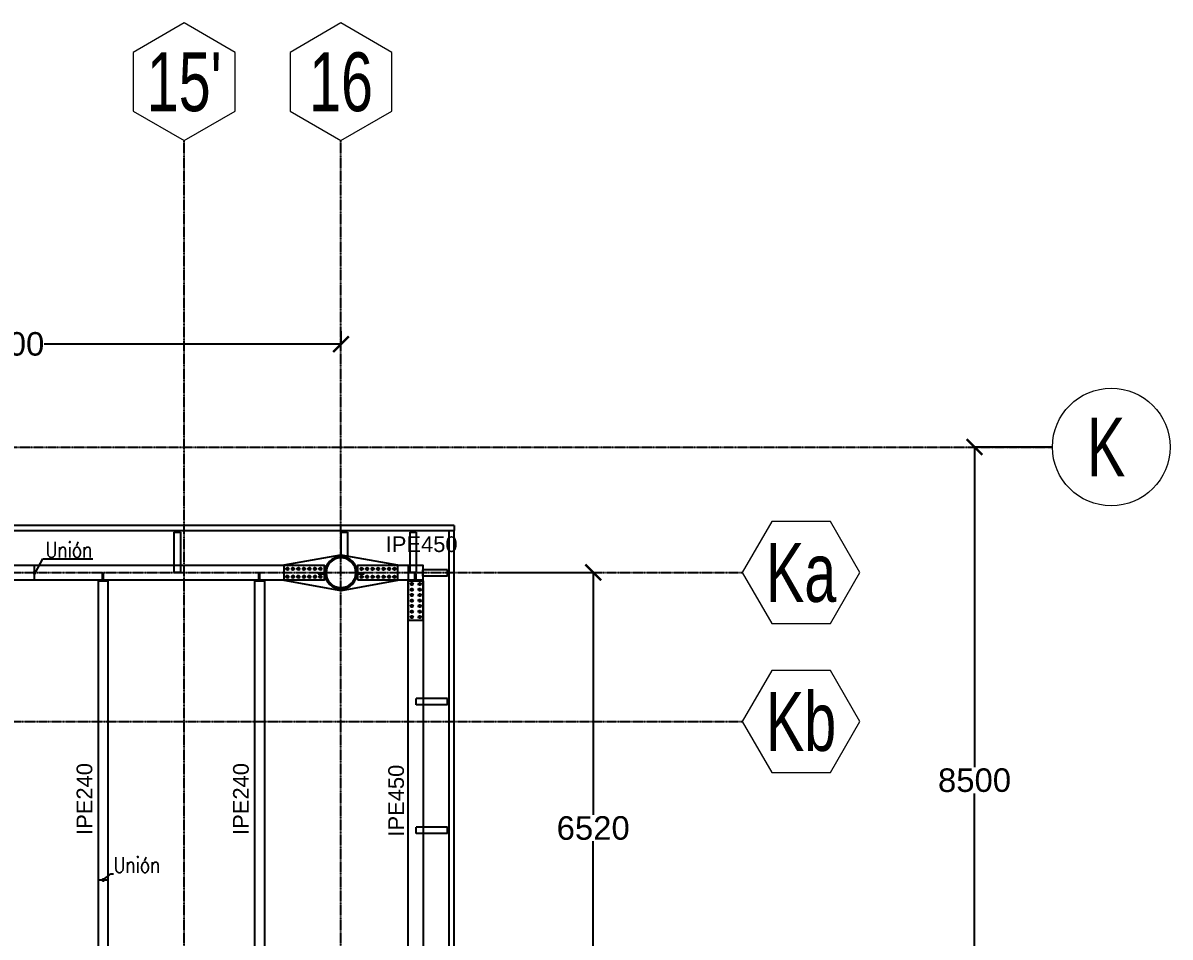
# Model space of a CAD drawing. Header units: millimetres. Extents: x -12345 to 95575, y -14368 to 31862.
# Drawn here: x 80943 to 95575, y 19251 to 30907 of the extents above; entities that cross this region are included whole.
import ezdxf
from ezdxf.enums import TextEntityAlignment as Align

# ---------------------------------------------------------------- set-up
doc = ezdxf.new("R2010")
doc.units = ezdxf.units.MM
doc.header["$LTSCALE"] = 0.95
doc.linetypes.add('DXK_LINE_DOT3', pattern=[5.9187, 2.979, -0.9799, 0.9799, -0.9799])
doc.layers.get('0').update_dxf_attribs({"color": 255})
for name, color, linetype, lineweight in [('0-3', 250, 'Continuous', 5), ('E_COLUMNAS-1', 1, 'Continuous', 25), ('E_COLUMNAS-3', 1, 'Continuous', 35), ('E_TEXTO', 3, 'Continuous', 9), ('E_VIGAS-1', 254, 'Continuous', 25), ('HCB_EJES', 1, 'DXK_LINE_DOT3', 9), ('S-COLS-HDLN-1', 52, 'Continuous', 9)]:
    doc.layers.add(name, color=color, linetype=linetype, lineweight=lineweight)
for name, color, linetype in [('COTAS', 8, 'Continuous'), ('HCB-EJES', 1, 'Continuous'), ('HCB-ROTULOS', 2, 'Continuous'), ('HCB_VIGAS', 4, 'Continuous'), ('UNIÒN', 6, 'Continuous')]:
    doc.layers.add(name, color=color, linetype=linetype)
doc.styles.add('CNI_COTAS', font='romans.shx', dxfattribs={"width": 0.8})
doc.styles.add('VERDANA', font='arial.ttf')
doc.dimstyles.new('1.125', dxfattribs={"dimscale": 0, "dimtxt": 300, "dimasz": 200, "dimexe": 4, "dimexo": 4, "dimgap": 15, "dimtad": 0, "dimdec": 0, "dimzin": 4, "dimdsep": 46, "dimtxsty": 'VERDANA', "dimblk": 'ARCHTICK', "dimcen": -10, "dimclrd": 256, "dimclrt": 3, "dimadec": 0, "dimazin": 0, "dimtfac": 1, "dimtdec": 0, "dimtmove": 2, "dimatfit": 0, "dimldrblk": 'OBLIQUE', "dimfxl": 0.05, "dimtolj": 1, "dimtzin": 0, "dimarcsym": 0})
doc.dimstyles.new('UNIÒN', dxfattribs={"dimscale": 0, "dimtxt": 200, "dimasz": 60, "dimexe": 4, "dimexo": 4, "dimgap": 15, "dimtad": 1, "dimdec": 0, "dimzin": 4, "dimdsep": 46, "dimtxsty": 'CNI_COTAS', "dimcen": -0.09, "dimclrd": 6, "dimclrt": 3, "dimadec": 0, "dimazin": 0, "dimtfac": 1, "dimtdec": 0, "dimtmove": 2, "dimatfit": 0, "dimfxl": 0.05, "dimtolj": 1, "dimtzin": 0, "dimarcsym": 0})

# ---------------------------------------------------------------- blocks, each defined once
blk = doc.blocks.new('EST_SFM_VIGA-METALICA-SECCION-C - EST_SFM_VIGA-METALICA-UPN160-1505289-_10_00m_N_E_-NIVEL-3 DOC')
at = {"layer": 'E_VIGAS-1'}
for p, q in [((44.822, 0.018), (-44.831, 0.018)), ((44.822, 0.018), (44.822, -0.047)), ((-44.831, -0.047), (44.822, -0.047))]:
    blk.add_line(p, q, dxfattribs=at)
blk = doc.blocks.new('EST_SFM_VIGA-METALICA-SECCION-C - EST_SFM_VIGA-METALICA-UPN160-1510871-_10_00m_N_E_-NIVEL-3 DOC')
at = {"layer": 'E_VIGAS-1'}
for p, q in [((-11.69, -0.047), (-11.69, 0.018)), ((11.677, 0.018), (-11.69, 0.018)), ((11.677, 0.018), (11.677, -0.047)), ((-11.69, -0.047), (11.677, -0.047))]:
    blk.add_line(p, q, dxfattribs=at)
blk = doc.blocks.new('DCTIB_CNI_EST_MOD-1A-FAC_0001_rvt-2-_10_00m_N_E_-NIVEL-3 DOC')
at = {"layer": 'E_VIGAS-1'}
for p, q in [((0.207, 165.076), (0.207, 165.077)), ((0.207, 165.077), (0.235, 165.077)), ((0.207, 165.076), (0.289, 165.076)), ((0.289, 165.076), (0.207, 165.076)), ((0.207, 165.076), (0.207, 164.564)), ((0.245, 165.082), (0.245, 165.096)), ((0.245, 165.077), (0.245, 165.082)), ((0.25, 165.096), (0.25, 165.082)), ((0.25, 165.082), (0.25, 165.077)), ((0.261, 165.077), (0.289, 165.077)), ((0.289, 165.077), (0.289, 165.076)), ((0.289, 165.076), (0.289, 164.564)), ((2.337, 165.076), (2.337, 165.077)), ((2.337, 165.077), (2.365, 165.077)), ((2.337, 165.076), (2.419, 165.076)), ((2.419, 165.076), (2.337, 165.076)), ((2.337, 165.076), (2.337, 164.749)), ((2.375, 165.082), (2.375, 165.096)), ((2.375, 165.077), (2.375, 165.082)), ((2.38, 165.096), (2.38, 165.082)), ((2.38, 165.082), (2.38, 165.077)), ((2.391, 165.077), (2.419, 165.077)), ((2.419, 165.077), (2.419, 165.076)), ((2.419, 165.076), (2.419, 164.749)), ((3.217, 165.076), (3.217, 165.077)), ((3.217, 165.077), (3.245, 165.077)), ((3.217, 165.076), (3.299, 165.076)), ((3.299, 165.076), (3.217, 165.076)), ((3.217, 165.076), (3.217, 164.564)), ((3.255, 165.082), (3.255, 165.096)), ((3.255, 165.077), (3.255, 165.082)), ((3.26, 165.096), (3.26, 165.082)), ((3.26, 165.082), (3.26, 165.077)), ((3.271, 165.077), (3.299, 165.077)), ((3.299, 165.077), (3.299, 165.076)), ((3.299, 165.076), (3.299, 164.564)), ((2.419, 164.749), (2.337, 164.749)), ((0.289, 164.564), (0.207, 164.564)), ((3.299, 164.564), (3.217, 164.564)), ((3.384, 164.515), (3.384, 164.597)), ((3.695, 164.597), (3.384, 164.597)), ((3.695, 164.515), (3.384, 164.515)), ((3.695, 164.597), (3.695, 164.515)), ((3.695, 164.515), (3.695, 164.597)), ((3.695, 164.597), (3.695, 164.597)), ((3.695, 164.597), (3.695, 164.569)), ((3.695, 164.559), (3.7, 164.559)), ((3.7, 164.554), (3.695, 164.554)), ((3.695, 164.543), (3.695, 164.515)), ((3.695, 164.515), (3.695, 164.515)), ((3.7, 164.559), (3.714, 164.559)), ((3.714, 164.554), (3.7, 164.554)), ((3.296, 162.875), (3.296, 162.957)), ((3.695, 162.957), (3.296, 162.957)), ((3.695, 162.875), (3.296, 162.875)), ((3.695, 162.957), (3.695, 162.875)), ((3.695, 162.875), (3.695, 162.957)), ((3.695, 162.957), (3.695, 162.957)), ((3.695, 162.957), (3.695, 162.929)), ((3.695, 162.918), (3.7, 162.918)), ((3.7, 162.913), (3.695, 162.913)), ((3.695, 162.903), (3.695, 162.875)), ((3.695, 162.875), (3.695, 162.875)), ((3.7, 162.918), (3.714, 162.918)), ((3.714, 162.913), (3.7, 162.913)), ((3.296, 161.235), (3.296, 161.317)), ((3.695, 161.317), (3.296, 161.317)), ((3.695, 161.317), (3.695, 161.235)), ((3.695, 161.235), (3.695, 161.317)), ((3.695, 161.317), (3.695, 161.317)), ((3.695, 161.317), (3.695, 161.289)), ((3.695, 161.278), (3.7, 161.278)), ((3.7, 161.273), (3.695, 161.273)), ((3.695, 161.262), (3.695, 161.235)), ((3.7, 161.278), (3.714, 161.278)), ((3.714, 161.273), (3.7, 161.273)), ((3.695, 161.235), (3.296, 161.235)), ((3.695, 161.235), (3.695, 161.235))]:
    blk.add_line(p, q, dxfattribs=at)
for points, knots in [([(0.235, 165.077), (0.236, 165.077), (0.237, 165.077), (0.24, 165.077), (0.242, 165.078), (0.244, 165.078), (0.245, 165.08), (0.245, 165.081), (0.245, 165.082)], [0, 0, 0, 0, 0.142857, 0.285714, 0.428571, 0.571429, 0.785714, 1, 1, 1, 1]), ([(0.245, 165.082), (0.245, 165.081), (0.245, 165.08), (0.243, 165.078), (0.242, 165.078), (0.24, 165.077), (0.239, 165.077), (0.238, 165.077), (0.236, 165.077), (0.235, 165.077)], [0, 0, 0, 0, 0.285714, 0.428571, 0.571429, 0.678571, 0.732143, 0.785714, 1, 1, 1, 1]), ([(0.261, 165.077), (0.26, 165.077), (0.259, 165.077), (0.256, 165.077), (0.254, 165.078), (0.252, 165.078), (0.251, 165.08), (0.25, 165.081), (0.25, 165.082)], [0, 0, 0, 0, 0.142857, 0.285714, 0.428571, 0.571429, 0.785714, 1, 1, 1, 1]), ([(0.25, 165.082), (0.25, 165.081), (0.251, 165.08), (0.252, 165.078), (0.254, 165.078), (0.255, 165.077), (0.256, 165.077), (0.258, 165.077), (0.26, 165.077), (0.261, 165.077)], [0, 0, 0, 0, 0.285714, 0.428571, 0.571429, 0.678571, 0.732143, 0.785714, 1, 1, 1, 1]), ([(2.365, 165.077), (2.366, 165.077), (2.367, 165.077), (2.37, 165.077), (2.372, 165.078), (2.374, 165.078), (2.375, 165.08), (2.375, 165.081), (2.375, 165.082)], [0, 0, 0, 0, 0.142857, 0.285714, 0.428571, 0.571429, 0.785714, 1, 1, 1, 1]), ([(2.375, 165.082), (2.375, 165.081), (2.375, 165.08), (2.373, 165.078), (2.372, 165.078), (2.37, 165.077), (2.369, 165.077), (2.368, 165.077), (2.366, 165.077), (2.365, 165.077)], [0, 0, 0, 0, 0.285714, 0.428571, 0.571429, 0.678571, 0.732143, 0.785714, 1, 1, 1, 1]), ([(2.391, 165.077), (2.39, 165.077), (2.389, 165.077), (2.386, 165.077), (2.384, 165.078), (2.382, 165.078), (2.381, 165.08), (2.38, 165.081), (2.38, 165.082)], [0, 0, 0, 0, 0.142857, 0.285714, 0.428571, 0.571429, 0.785714, 1, 1, 1, 1]), ([(2.38, 165.082), (2.38, 165.081), (2.381, 165.08), (2.382, 165.078), (2.384, 165.078), (2.385, 165.077), (2.386, 165.077), (2.388, 165.077), (2.39, 165.077), (2.391, 165.077)], [0, 0, 0, 0, 0.285714, 0.428571, 0.571429, 0.678571, 0.732143, 0.785714, 1, 1, 1, 1]), ([(3.245, 165.077), (3.246, 165.077), (3.247, 165.077), (3.25, 165.077), (3.252, 165.078), (3.254, 165.078), (3.255, 165.08), (3.255, 165.081), (3.255, 165.082)], [0, 0, 0, 0, 0.142857, 0.285714, 0.428571, 0.571429, 0.785714, 1, 1, 1, 1]), ([(3.255, 165.082), (3.255, 165.081), (3.255, 165.08), (3.253, 165.078), (3.252, 165.078), (3.25, 165.077), (3.249, 165.077), (3.248, 165.077), (3.246, 165.077), (3.245, 165.077)], [0, 0, 0, 0, 0.285714, 0.428571, 0.571429, 0.678571, 0.732143, 0.785714, 1, 1, 1, 1]), ([(3.271, 165.077), (3.27, 165.077), (3.269, 165.077), (3.266, 165.077), (3.264, 165.078), (3.262, 165.078), (3.261, 165.08), (3.26, 165.081), (3.26, 165.082)], [0, 0, 0, 0, 0.142857, 0.285714, 0.428571, 0.571429, 0.785714, 1, 1, 1, 1]), ([(3.26, 165.082), (3.26, 165.081), (3.261, 165.08), (3.262, 165.078), (3.264, 165.078), (3.265, 165.077), (3.266, 165.077), (3.268, 165.077), (3.27, 165.077), (3.271, 165.077)], [0, 0, 0, 0, 0.285714, 0.428571, 0.571429, 0.678571, 0.732143, 0.785714, 1, 1, 1, 1]), ([(3.695, 164.569), (3.695, 164.569), (3.695, 164.567), (3.696, 164.564), (3.696, 164.562), (3.697, 164.56), (3.698, 164.559), (3.7, 164.559), (3.7, 164.559)], [0, 0, 0, 0, 0.142857, 0.285714, 0.428571, 0.571429, 0.785714, 1, 1, 1, 1]), ([(3.7, 164.559), (3.699, 164.559), (3.698, 164.559), (3.697, 164.561), (3.696, 164.562), (3.696, 164.564), (3.696, 164.565), (3.695, 164.567), (3.695, 164.568), (3.695, 164.569)], [0, 0, 0, 0, 0.285714, 0.428571, 0.571429, 0.678571, 0.732143, 0.785714, 1, 1, 1, 1]), ([(3.695, 164.543), (3.695, 164.544), (3.695, 164.546), (3.696, 164.548), (3.696, 164.55), (3.697, 164.552), (3.698, 164.553), (3.7, 164.554), (3.7, 164.554)], [0, 0, 0, 0, 0.142857, 0.285714, 0.428571, 0.571429, 0.785714, 1, 1, 1, 1]), ([(3.7, 164.554), (3.699, 164.554), (3.698, 164.553), (3.697, 164.552), (3.696, 164.55), (3.696, 164.549), (3.696, 164.548), (3.695, 164.546), (3.695, 164.544), (3.695, 164.543)], [0, 0, 0, 0, 0.285714, 0.428571, 0.571429, 0.678571, 0.732143, 0.785714, 1, 1, 1, 1]), ([(3.695, 162.929), (3.695, 162.928), (3.695, 162.927), (3.696, 162.924), (3.696, 162.922), (3.697, 162.92), (3.698, 162.919), (3.7, 162.918), (3.7, 162.918)], [0, 0, 0, 0, 0.142857, 0.285714, 0.428571, 0.571429, 0.785714, 1, 1, 1, 1]), ([(3.7, 162.918), (3.699, 162.918), (3.698, 162.919), (3.697, 162.92), (3.696, 162.922), (3.696, 162.923), (3.696, 162.924), (3.695, 162.926), (3.695, 162.928), (3.695, 162.929)], [0, 0, 0, 0, 0.285714, 0.428571, 0.571429, 0.678571, 0.732143, 0.785714, 1, 1, 1, 1]), ([(3.695, 162.903), (3.695, 162.904), (3.695, 162.905), (3.696, 162.908), (3.696, 162.91), (3.697, 162.912), (3.698, 162.913), (3.7, 162.913), (3.7, 162.913)], [0, 0, 0, 0, 0.142857, 0.285714, 0.428571, 0.571429, 0.785714, 1, 1, 1, 1]), ([(3.7, 162.913), (3.699, 162.913), (3.698, 162.913), (3.697, 162.911), (3.696, 162.91), (3.696, 162.908), (3.696, 162.907), (3.695, 162.906), (3.695, 162.904), (3.695, 162.903)], [0, 0, 0, 0, 0.285714, 0.428571, 0.571429, 0.678571, 0.732143, 0.785714, 1, 1, 1, 1]), ([(3.695, 161.289), (3.695, 161.288), (3.695, 161.286), (3.696, 161.284), (3.696, 161.282), (3.697, 161.28), (3.698, 161.278), (3.7, 161.278), (3.7, 161.278)], [0, 0, 0, 0, 0.142857, 0.285714, 0.428571, 0.571429, 0.785714, 1, 1, 1, 1]), ([(3.7, 161.278), (3.699, 161.278), (3.698, 161.279), (3.697, 161.28), (3.696, 161.282), (3.696, 161.283), (3.696, 161.284), (3.695, 161.286), (3.695, 161.288), (3.695, 161.289)], [0, 0, 0, 0, 0.285714, 0.428571, 0.571429, 0.678571, 0.732143, 0.785714, 1, 1, 1, 1]), ([(3.695, 161.262), (3.695, 161.263), (3.695, 161.265), (3.696, 161.267), (3.696, 161.27), (3.697, 161.271), (3.698, 161.273), (3.7, 161.273), (3.7, 161.273)], [0, 0, 0, 0, 0.142857, 0.285714, 0.428571, 0.571429, 0.785714, 1, 1, 1, 1]), ([(3.7, 161.273), (3.699, 161.273), (3.698, 161.273), (3.697, 161.271), (3.696, 161.27), (3.696, 161.268), (3.696, 161.267), (3.695, 161.265), (3.695, 161.264), (3.695, 161.262)], [0, 0, 0, 0, 0.285714, 0.428571, 0.571429, 0.678571, 0.732143, 0.785714, 1, 1, 1, 1])]:
    blk.add_open_spline(points, degree=3, knots=knots, dxfattribs=at)
blk.add_blockref('EST_SFM_VIGA-METALICA-SECCION-C - EST_SFM_VIGA-METALICA-UPN160-1505289-_10_00m_N_E_-NIVEL-3 DOC', (-41.042, 165.143), dxfattribs=at)
at = {"layer": 'E_VIGAS-1', "rotation": 269.9999999999999}
blk.add_blockref('EST_SFM_VIGA-METALICA-SECCION-C - EST_SFM_VIGA-METALICA-UPN160-1510871-_10_00m_N_E_-NIVEL-3 DOC', (3.762, 153.406), dxfattribs=at)
blk = doc.blocks.new('EST_SCM_COLUMNA-METALICA-SECCION-CIRCULAR - EST_SCM_COLUMNA-TUBULAR-CIRCULAR_PTEØ_16__e_12_7mm-V47-_10_00m_N_E_-NIVEL-3 DOC')
at = {"layer": 'S-COLS-HDLN-1'}
h = blk.add_hatch(dxfattribs=at)
h.set_pattern_fill('FP_16', color=256, style=0, pattern_type=2)
h.set_pattern_definition([(45, (-164.559, 2.338), (-0.15909903, 0.15909903), [])])
h.paths.add_polyline_path([(-0.203, 0), (-0.197, -0.049), (-0.18, -0.094), (-0.152, -0.135), (-0.115, -0.167), (-0.072, -0.19), (-0.023, -0.202), (0.024, -0.202), (0.072, -0.19), (0.115, -0.167), (0.152, -0.135), (0.182, -0.089), (0.198, -0.046), (0.203, 0), (0.197, 0.049), (0.18, 0.094), (0.152, 0.135), (0.115, 0.167), (0.068, 0.191), (0.023, 0.202), (-0.024, 0.202), (-0.072, 0.19), (-0.115, 0.167), (-0.152, 0.135), (-0.182, 0.089), (-0.198, 0.046)])
h.paths.add_polyline_path([(-0.19, 0), (-0.184, 0.049), (-0.165, 0.094), (-0.141, 0.127), (-0.108, 0.157), (-0.068, 0.178), (-0.023, 0.189), (0.024, 0.189), (0.072, 0.176), (0.108, 0.157), (0.143, 0.126), (0.169, 0.089), (0.185, 0.046), (0.191, 0), (0.185, -0.046), (0.169, -0.089), (0.143, -0.126), (0.108, -0.157), (0.068, -0.178), (0.023, -0.189), (-0.024, -0.189), (-0.068, -0.178), (-0.108, -0.157), (-0.143, -0.126), (-0.169, -0.089), (-0.185, -0.046)])
at = {"layer": 'E_COLUMNAS-1'}
for radius, start, end in [(0.203, 360, 180), (0.19, 0, 180), (0.203, 180, 360), (0.19, 180, 0)]:
    blk.add_arc((0, 0), radius, start, end, dxfattribs=at)
blk = doc.blocks.new('Bolt-72574620-1945 - 1471')
at = {"color": 253, "linetype": 'Continuous'}
for p, q in [((97025, 30135), (97040, 30144)), ((97040, 30144), (97055, 30135)), ((97095, 30135), (97110, 30144)), ((97110, 30144), (97125, 30135)), ((97165, 30135), (97180, 30144)), ((97180, 30144), (97195, 30135)), ((97235, 30135), (97250, 30144)), ((97250, 30144), (97265, 30135)), ((97305, 30135), (97320, 30144)), ((97320, 30144), (97335, 30135)), ((97375, 30135), (97390, 30144)), ((97390, 30144), (97405, 30135)), ((97445, 30135), (97460, 30144)), ((97460, 30144), (97475, 30135)), ((97025, 30118), (97025, 30135)), ((97040, 30109), (97025, 30118)), ((97025, 30035), (97040, 30044)), ((97025, 30018), (97025, 30035)), ((97040, 30009), (97025, 30018)), ((97055, 30118), (97040, 30109)), ((97040, 30044), (97055, 30035)), ((97055, 30018), (97040, 30009)), ((97055, 30135), (97055, 30118)), ((97055, 30035), (97055, 30018)), ((97095, 30118), (97095, 30135)), ((97110, 30109), (97095, 30118)), ((97095, 30035), (97110, 30044)), ((97095, 30018), (97095, 30035)), ((97110, 30009), (97095, 30018)), ((97125, 30118), (97110, 30109)), ((97110, 30044), (97125, 30035)), ((97125, 30018), (97110, 30009)), ((97125, 30135), (97125, 30118)), ((97125, 30035), (97125, 30018)), ((97165, 30118), (97165, 30135)), ((97180, 30109), (97165, 30118)), ((97165, 30035), (97180, 30044)), ((97165, 30018), (97165, 30035)), ((97180, 30009), (97165, 30018)), ((97195, 30118), (97180, 30109)), ((97180, 30044), (97195, 30035)), ((97195, 30018), (97180, 30009)), ((97195, 30135), (97195, 30118)), ((97195, 30035), (97195, 30018)), ((97235, 30118), (97235, 30135)), ((97250, 30109), (97235, 30118)), ((97235, 30035), (97250, 30044)), ((97235, 30018), (97235, 30035)), ((97250, 30009), (97235, 30018)), ((97265, 30118), (97250, 30109)), ((97250, 30044), (97265, 30035)), ((97265, 30018), (97250, 30009)), ((97265, 30135), (97265, 30118)), ((97265, 30035), (97265, 30018)), ((97305, 30118), (97305, 30135)), ((97320, 30109), (97305, 30118)), ((97305, 30035), (97320, 30044)), ((97305, 30018), (97305, 30035)), ((97320, 30009), (97305, 30018)), ((97335, 30118), (97320, 30109)), ((97320, 30044), (97335, 30035)), ((97335, 30018), (97320, 30009)), ((97335, 30135), (97335, 30118)), ((97335, 30035), (97335, 30018)), ((97375, 30118), (97375, 30135)), ((97390, 30109), (97375, 30118)), ((97375, 30035), (97390, 30044)), ((97375, 30018), (97375, 30035)), ((97390, 30009), (97375, 30018)), ((97405, 30118), (97390, 30109)), ((97390, 30044), (97405, 30035)), ((97405, 30018), (97390, 30009)), ((97405, 30135), (97405, 30118)), ((97405, 30035), (97405, 30018)), ((97445, 30118), (97445, 30135)), ((97460, 30109), (97445, 30118)), ((97445, 30035), (97460, 30044)), ((97445, 30018), (97445, 30035)), ((97460, 30009), (97445, 30018)), ((97475, 30118), (97460, 30109)), ((97460, 30044), (97475, 30035)), ((97475, 30018), (97460, 30009)), ((97475, 30135), (97475, 30118)), ((97475, 30035), (97475, 30018))]:
    blk.add_line(p, q, dxfattribs=at)
for centre, radius, start, end in [((97040, 30127), 11.5, 18.0268, 198.0268), ((97040, 30127), 11.5, 198.0268, 18.0268), ((97040, 30027), 11.5, 18.0268, 198.0268), ((97040, 30027), 11.5, 198.0268, 18.0268), ((97040, 30127), 10, 90.0268, 270.0268), ((97040, 30027), 10, 90.0268, 270.0268), ((97040, 30127), 10, 270.0268, 90.0268), ((97040, 30027), 10, 270.0268, 90.0268), ((97110, 30127), 11.5, 18.0268, 198.0268), ((97110, 30127), 11.5, 198.0268, 18.0268), ((97110, 30027), 11.5, 18.0268, 198.0268), ((97110, 30027), 11.5, 198.0268, 18.0268), ((97110, 30127), 10, 90.0268, 270.0268), ((97110, 30027), 10, 90.0268, 270.0268), ((97110, 30127), 10, 270.0268, 90.0268), ((97110, 30027), 10, 270.0268, 90.0268), ((97180, 30127), 11.5, 18.0268, 198.0268), ((97180, 30127), 11.5, 198.0268, 18.0268), ((97180, 30027), 11.5, 18.0268, 198.0268), ((97180, 30027), 11.5, 198.0268, 18.0268), ((97180, 30127), 10, 90.0268, 270.0268), ((97180, 30027), 10, 90.0268, 270.0268), ((97180, 30127), 10, 270.0268, 90.0268), ((97180, 30027), 10, 270.0268, 90.0268), ((97250, 30127), 11.5, 18.0268, 198.0268), ((97250, 30127), 11.5, 198.0268, 18.0268), ((97250, 30027), 11.5, 18.0268, 198.0268), ((97250, 30027), 11.5, 198.0268, 18.0268), ((97250, 30127), 10, 90.0268, 270.0268), ((97250, 30027), 10, 90.0268, 270.0268), ((97250, 30127), 10, 270.0268, 90.0268), ((97250, 30027), 10, 270.0268, 90.0268), ((97320, 30127), 11.5, 18.0268, 198.0268), ((97320, 30127), 11.5, 198.0268, 18.0268), ((97320, 30027), 11.5, 18.0268, 198.0268), ((97320, 30027), 11.5, 198.0268, 18.0268), ((97320, 30127), 10, 90.0268, 270.0268), ((97320, 30027), 10, 90.0268, 270.0268), ((97320, 30127), 10, 270.0268, 90.0268), ((97320, 30027), 10, 270.0268, 90.0268), ((97390, 30127), 11.5, 18.0268, 198.0268), ((97390, 30127), 11.5, 198.0268, 18.0268), ((97390, 30027), 11.5, 18.0268, 198.0268), ((97390, 30027), 11.5, 198.0268, 18.0268), ((97390, 30127), 10, 90.0268, 270.0268), ((97390, 30027), 10, 90.0268, 270.0268), ((97390, 30127), 10, 270.0268, 90.0268), ((97390, 30027), 10, 270.0268, 90.0268), ((97460, 30127), 11.5, 18.0268, 198.0268), ((97460, 30127), 11.5, 198.0268, 18.0268), ((97460, 30027), 11.5, 18.0268, 198.0268), ((97460, 30027), 11.5, 198.0268, 18.0268), ((97460, 30127), 10, 90.0268, 270.0268), ((97460, 30027), 10, 90.0268, 270.0268), ((97460, 30127), 10, 270.0268, 90.0268), ((97460, 30027), 10, 270.0268, 90.0268)]:
    blk.add_arc(centre, radius, start, end, dxfattribs=at)
blk = doc.blocks.new('Bolt-72574620-2390 - 1471')
at = {"color": 253, "linetype": 'Continuous'}
for p, q in [((98610, 29932), (98618, 29947)), ((98618, 29917), (98610, 29932)), ((98610, 29862), (98618, 29877)), ((98618, 29847), (98610, 29862)), ((98618, 29947), (98636, 29947)), ((98636, 29917), (98618, 29917)), ((98618, 29877), (98636, 29877)), ((98636, 29947), (98644, 29932)), ((98644, 29932), (98636, 29917)), ((98636, 29877), (98644, 29862)), ((98644, 29862), (98636, 29847)), ((98710, 29932), (98718, 29947)), ((98718, 29917), (98710, 29932)), ((98710, 29862), (98718, 29877)), ((98718, 29847), (98710, 29862)), ((98718, 29947), (98736, 29947)), ((98736, 29917), (98718, 29917)), ((98718, 29877), (98736, 29877)), ((98736, 29947), (98744, 29932)), ((98744, 29932), (98736, 29917)), ((98736, 29877), (98744, 29862)), ((98744, 29862), (98736, 29847)), ((98610, 29792), (98618, 29807)), ((98618, 29777), (98610, 29792)), ((98610, 29722), (98618, 29737)), ((98618, 29707), (98610, 29722)), ((98636, 29847), (98618, 29847)), ((98618, 29807), (98636, 29807)), ((98636, 29777), (98618, 29777)), ((98618, 29737), (98636, 29737)), ((98636, 29707), (98618, 29707)), ((98636, 29807), (98644, 29792)), ((98644, 29792), (98636, 29777)), ((98636, 29737), (98644, 29722)), ((98644, 29722), (98636, 29707)), ((98710, 29792), (98718, 29807)), ((98718, 29777), (98710, 29792)), ((98710, 29722), (98718, 29737)), ((98718, 29707), (98710, 29722)), ((98736, 29847), (98718, 29847)), ((98718, 29807), (98736, 29807)), ((98736, 29777), (98718, 29777)), ((98718, 29737), (98736, 29737)), ((98736, 29707), (98718, 29707)), ((98736, 29807), (98744, 29792)), ((98744, 29792), (98736, 29777)), ((98736, 29737), (98744, 29722)), ((98744, 29722), (98736, 29707)), ((98610, 29652), (98618, 29667)), ((98618, 29637), (98610, 29652)), ((98610, 29582), (98618, 29597)), ((98618, 29567), (98610, 29582)), ((98618, 29667), (98636, 29667)), ((98636, 29637), (98618, 29637)), ((98618, 29597), (98636, 29597)), ((98636, 29567), (98618, 29567)), ((98636, 29667), (98644, 29652)), ((98644, 29652), (98636, 29637)), ((98636, 29597), (98644, 29582)), ((98644, 29582), (98636, 29567)), ((98710, 29652), (98718, 29667)), ((98718, 29637), (98710, 29652)), ((98710, 29582), (98718, 29597)), ((98718, 29567), (98710, 29582)), ((98718, 29667), (98736, 29667)), ((98736, 29637), (98718, 29637)), ((98718, 29597), (98736, 29597)), ((98736, 29567), (98718, 29567)), ((98736, 29667), (98744, 29652)), ((98744, 29652), (98736, 29637)), ((98736, 29597), (98744, 29582)), ((98744, 29582), (98736, 29567)), ((98610, 29512), (98618, 29527)), ((98618, 29497), (98610, 29512)), ((98618, 29527), (98636, 29527)), ((98636, 29497), (98618, 29497)), ((98636, 29527), (98644, 29512)), ((98644, 29512), (98636, 29497)), ((98710, 29512), (98718, 29527)), ((98718, 29497), (98710, 29512)), ((98718, 29527), (98736, 29527)), ((98736, 29497), (98718, 29497)), ((98736, 29527), (98744, 29512)), ((98744, 29512), (98736, 29497))]:
    blk.add_line(p, q, dxfattribs=at)
for centre, radius, start, end in [((98627, 29932), 11, 107.9999, 287.9999), ((98627, 29862), 11, 107.9999, 287.9999), ((98627, 29932), 10, 359.9999, 179.9999), ((98627, 29932), 10, 179.9999, 359.9999), ((98627, 29862), 10, 359.9999, 179.9999), ((98627, 29862), 10, 179.9999, 359.9999), ((98627, 29932), 11, 287.9999, 107.9999), ((98627, 29862), 11, 287.9999, 107.9999), ((98727, 29932), 11, 107.9999, 287.9999), ((98727, 29862), 11, 107.9999, 287.9999), ((98727, 29932), 10, 359.9999, 179.9999), ((98727, 29932), 10, 179.9999, 359.9999), ((98727, 29862), 10, 359.9999, 179.9999), ((98727, 29862), 10, 179.9999, 359.9999), ((98727, 29932), 11, 287.9999, 107.9999), ((98727, 29862), 11, 287.9999, 107.9999), ((98627, 29792), 11, 107.9999, 287.9999), ((98627, 29722), 11, 107.9999, 287.9999), ((98627, 29792), 10, 359.9999, 179.9999), ((98627, 29792), 10, 179.9999, 359.9999), ((98627, 29722), 10, 359.9999, 179.9999), ((98627, 29722), 10, 179.9999, 359.9999), ((98627, 29792), 11, 287.9999, 107.9999), ((98627, 29722), 11, 287.9999, 107.9999), ((98727, 29792), 11, 107.9999, 287.9999), ((98727, 29722), 11, 107.9999, 287.9999), ((98727, 29792), 10, 359.9999, 179.9999), ((98727, 29792), 10, 179.9999, 359.9999), ((98727, 29722), 10, 359.9999, 179.9999), ((98727, 29722), 10, 179.9999, 359.9999), ((98727, 29792), 11, 287.9999, 107.9999), ((98727, 29722), 11, 287.9999, 107.9999), ((98627, 29652), 11, 107.9999, 287.9999), ((98627, 29582), 11, 107.9999, 287.9999), ((98627, 29652), 10, 359.9999, 179.9999), ((98627, 29652), 10, 179.9999, 359.9999), ((98627, 29582), 10, 359.9999, 179.9999), ((98627, 29582), 10, 179.9999, 359.9999), ((98627, 29652), 11, 287.9999, 107.9999), ((98627, 29582), 11, 287.9999, 107.9999), ((98727, 29652), 11, 107.9999, 287.9999), ((98727, 29582), 11, 107.9999, 287.9999), ((98727, 29652), 10, 359.9999, 179.9999), ((98727, 29652), 10, 179.9999, 359.9999), ((98727, 29582), 10, 359.9999, 179.9999), ((98727, 29582), 10, 179.9999, 359.9999), ((98727, 29652), 11, 287.9999, 107.9999), ((98727, 29582), 11, 287.9999, 107.9999), ((98627, 29512), 11, 107.9999, 287.9999), ((98627, 29512), 10, 359.9999, 179.9999), ((98627, 29512), 10, 179.9999, 359.9999), ((98627, 29512), 11, 287.9999, 107.9999), ((98727, 29512), 11, 107.9999, 287.9999), ((98727, 29512), 10, 359.9999, 179.9999), ((98727, 29512), 10, 179.9999, 359.9999), ((98727, 29512), 11, 287.9999, 107.9999)]:
    blk.add_arc(centre, radius, start, end, dxfattribs=at)
blk = doc.blocks.new('Part-72574620-1944 - 1471')
at = {"color": 253}
for p, q in [((97000, 30177), (97723, 30304)), ((97723, 30304), (98446, 30176)), ((97000, 29977), (97000, 30177)), ((98446, 30176), (98446, 29976)), ((97724, 29848), (97000, 29977)), ((98446, 29976), (97724, 29848))]:
    blk.add_line(p, q, dxfattribs=at)
for start, end in [(80, 260), (260, 80)]:
    blk.add_arc((97723, 30076), 206, start, end, dxfattribs=at)
blk = doc.blocks.new('Bolt-72574620-1946 - 1471')
at = {"color": 253, "linetype": 'Continuous'}
for p, q in [((97971, 30135), (97986, 30143)), ((97986, 30143), (98001, 30135)), ((98041, 30135), (98056, 30143)), ((98056, 30143), (98071, 30135)), ((98111, 30135), (98126, 30143)), ((98126, 30143), (98141, 30135)), ((98181, 30135), (98196, 30143)), ((98196, 30143), (98211, 30135)), ((98251, 30135), (98266, 30143)), ((98266, 30143), (98281, 30135)), ((98321, 30135), (98336, 30143)), ((98336, 30143), (98351, 30135)), ((98391, 30135), (98406, 30143)), ((98406, 30143), (98421, 30135)), ((97971, 30117), (97971, 30135)), ((97986, 30109), (97971, 30117)), ((97971, 30035), (97986, 30043)), ((97971, 30017), (97971, 30035)), ((97986, 30009), (97971, 30017)), ((98001, 30117), (97986, 30109)), ((97986, 30043), (98001, 30035)), ((98001, 30017), (97986, 30009)), ((98001, 30135), (98001, 30117)), ((98001, 30035), (98001, 30017)), ((98041, 30117), (98041, 30135)), ((98056, 30109), (98041, 30117)), ((98041, 30035), (98056, 30043)), ((98041, 30017), (98041, 30035)), ((98056, 30009), (98041, 30017)), ((98071, 30117), (98056, 30109)), ((98056, 30043), (98071, 30035)), ((98071, 30017), (98056, 30009)), ((98071, 30135), (98071, 30117)), ((98071, 30035), (98071, 30017)), ((98111, 30117), (98111, 30135)), ((98126, 30109), (98111, 30117)), ((98111, 30035), (98126, 30043)), ((98111, 30017), (98111, 30035)), ((98126, 30009), (98111, 30017)), ((98141, 30117), (98126, 30109)), ((98126, 30043), (98141, 30035)), ((98141, 30017), (98126, 30009)), ((98141, 30135), (98141, 30117)), ((98141, 30035), (98141, 30017)), ((98181, 30117), (98181, 30135)), ((98196, 30109), (98181, 30117)), ((98181, 30035), (98196, 30043)), ((98181, 30017), (98181, 30035)), ((98196, 30009), (98181, 30017)), ((98211, 30117), (98196, 30109)), ((98196, 30043), (98211, 30035)), ((98211, 30017), (98196, 30009)), ((98211, 30135), (98211, 30117)), ((98211, 30035), (98211, 30017)), ((98251, 30117), (98251, 30135)), ((98266, 30109), (98251, 30117)), ((98251, 30035), (98266, 30043)), ((98251, 30017), (98251, 30035)), ((98266, 30009), (98251, 30017)), ((98281, 30117), (98266, 30109)), ((98266, 30043), (98281, 30035)), ((98281, 30017), (98266, 30009)), ((98281, 30135), (98281, 30117)), ((98281, 30035), (98281, 30017)), ((98321, 30117), (98321, 30135)), ((98336, 30109), (98321, 30117)), ((98321, 30035), (98336, 30043)), ((98321, 30017), (98321, 30035)), ((98336, 30009), (98321, 30017)), ((98351, 30117), (98336, 30109)), ((98336, 30043), (98351, 30035)), ((98351, 30017), (98336, 30009)), ((98351, 30135), (98351, 30117)), ((98351, 30035), (98351, 30017)), ((98391, 30118), (98391, 30135)), ((98406, 30109), (98391, 30118)), ((98391, 30035), (98406, 30043)), ((98391, 30018), (98391, 30035)), ((98406, 30009), (98391, 30018)), ((98421, 30118), (98406, 30109)), ((98406, 30043), (98421, 30035)), ((98421, 30018), (98406, 30009)), ((98421, 30135), (98421, 30118)), ((98421, 30035), (98421, 30018))]:
    blk.add_line(p, q, dxfattribs=at)
for centre, radius, start, end in [((97986, 30126), 11.5, 18.0268, 198.0268), ((97986, 30126), 11.5, 198.0268, 18.0268), ((97986, 30026), 11.5, 18.0268, 198.0268), ((97986, 30026), 11.5, 198.0268, 18.0268), ((97986, 30126), 10, 90.0268, 270.0268), ((97986, 30026), 10, 90.0268, 270.0268), ((97986, 30126), 10, 270.0268, 90.0268), ((97986, 30026), 10, 270.0268, 90.0268), ((98056, 30126), 11.5, 18.0268, 198.0268), ((98056, 30126), 11.5, 198.0268, 18.0268), ((98056, 30026), 11.5, 18.0268, 198.0268), ((98056, 30026), 11.5, 198.0268, 18.0268), ((98056, 30126), 10, 90.0268, 270.0268), ((98056, 30026), 10, 90.0268, 270.0268), ((98056, 30126), 10, 270.0268, 90.0268), ((98056, 30026), 10, 270.0268, 90.0268), ((98126, 30126), 11.5, 18.0268, 198.0268), ((98126, 30126), 11.5, 198.0268, 18.0268), ((98126, 30026), 11.5, 18.0268, 198.0268), ((98126, 30026), 11.5, 198.0268, 18.0268), ((98126, 30126), 10, 90.0268, 270.0268), ((98126, 30026), 10, 90.0268, 270.0268), ((98126, 30126), 10, 270.0268, 90.0268), ((98126, 30026), 10, 270.0268, 90.0268), ((98196, 30126), 11.5, 18.0268, 198.0268), ((98196, 30126), 11.5, 198.0268, 18.0268), ((98196, 30026), 11.5, 18.0268, 198.0268), ((98196, 30026), 11.5, 198.0268, 18.0268), ((98196, 30126), 10, 90.0268, 270.0268), ((98196, 30026), 10, 90.0268, 270.0268), ((98196, 30126), 10, 270.0268, 90.0268), ((98196, 30026), 10, 270.0268, 90.0268), ((98266, 30126), 11.5, 18.0268, 198.0268), ((98266, 30126), 11.5, 198.0268, 18.0268), ((98266, 30026), 11.5, 18.0268, 198.0268), ((98266, 30026), 11.5, 198.0268, 18.0268), ((98266, 30126), 10, 90.0268, 270.0268), ((98266, 30026), 10, 90.0268, 270.0268), ((98266, 30126), 10, 270.0268, 90.0268), ((98266, 30026), 10, 270.0268, 90.0268), ((98336, 30126), 11.5, 18.0268, 198.0268), ((98336, 30126), 11.5, 198.0268, 18.0268), ((98336, 30026), 11.5, 18.0268, 198.0268), ((98336, 30026), 11.5, 198.0268, 18.0268), ((98336, 30126), 10, 90.0268, 270.0268), ((98336, 30026), 10, 90.0268, 270.0268), ((98336, 30126), 10, 270.0268, 90.0268), ((98336, 30026), 10, 270.0268, 90.0268), ((98406, 30126), 11.5, 18.0268, 198.0268), ((98406, 30126), 11.5, 198.0268, 18.0268), ((98406, 30026), 11.5, 18.0268, 198.0268), ((98406, 30026), 11.5, 198.0268, 18.0268), ((98406, 30126), 10, 90.0268, 270.0268), ((98406, 30026), 10, 90.0268, 270.0268), ((98406, 30126), 10, 270.0268, 90.0268), ((98406, 30026), 10, 270.0268, 90.0268)]:
    blk.add_arc(centre, radius, start, end, dxfattribs=at)
blk = doc.blocks.new('Part-72574620-2389 - 1471')
at = {"color": 253}
for p, q in [((98770, 30171), (98580, 30171)), ((98580, 30171), (98580, 29981)), ((98771, 29471), (98770, 30171)), ((98580, 29981), (98580, 29471)), ((98580, 29471), (98771, 29471))]:
    blk.add_line(p, q, dxfattribs=at)
blk = doc.blocks.new('_ArchTick')
at = {"color": 0, "linetype": 'ByBlock', "const_width": 0.15}
blk.add_lwpolyline([(-0.5, -0.5), (0.5, 0.5)], dxfattribs=at)
blk = doc.blocks.new('*D608')
at = {"layer": 'COTAS', "color": 0, "lineweight": -2, "transparency": 16777216}
for p, q in [((76500, 26976), (76500, 26809)), ((85000, 26976), (85000, 26809))]:
    blk.add_line(p, q, dxfattribs=at)
at = {"layer": 'COTAS', "lineweight": -2, "transparency": 16777216}
for p, q in [((76500, 26813), (80287, 26813)), ((85000, 26813), (81213, 26813))]:
    blk.add_line(p, q, dxfattribs=at)
at = {"layer": 'Defpoints', "color": 0, "transparency": 16777216}
for p in [(76500, 26980), (85000, 26980), (85000, 26813)]:
    blk.add_point(p, dxfattribs=at)
at = {"layer": 'COTAS', "lineweight": -2, "transparency": 16777216, "xscale": 200, "yscale": 200, "zscale": 200, "rotation": 180}
blk.add_blockref('_ArchTick', (76500, 26813), dxfattribs=at)
at = {"layer": 'COTAS', "lineweight": -2, "transparency": 16777216, "xscale": 200, "yscale": 200, "zscale": 200}
blk.add_blockref('_ArchTick', (85000, 26813), dxfattribs=at)
at = {"layer": 'COTAS', "color": 3, "transparency": 16777216, "insert": (80750, 26813), "char_height": 300, "attachment_point": 5, "style": 'VERDANA'}
blk.add_mtext('\\A1;8500', dxfattribs=at)
blk = doc.blocks.new('_Oblique')
at = {"color": 0, "linetype": 'ByBlock', "lineweight": -2}
blk.add_line((-0.5, -0.5), (0.5, 0.5), dxfattribs=at)
blk = doc.blocks.new('*D612')
at = {"layer": 'COTAS', "color": 0, "lineweight": -2, "transparency": 16777216}
for p, q in [((87060, 23900), (88221, 23900)), ((87163, 17380), (88221, 17380))]:
    blk.add_line(p, q, dxfattribs=at)
at = {"layer": 'COTAS', "lineweight": -2, "transparency": 16777216}
for p, q in [((88217, 23900), (88217, 20808)), ((88217, 17380), (88217, 20472))]:
    blk.add_line(p, q, dxfattribs=at)
at = {"layer": 'Defpoints', "color": 0, "transparency": 16777216}
for p in [(87056, 23900), (88217, 23900), (87159, 17380)]:
    blk.add_point(p, dxfattribs=at)
at = {"layer": 'COTAS', "lineweight": -2, "transparency": 16777216, "xscale": 200, "yscale": 200, "zscale": 200}
for p, rotation in [((88217, 23900), 90), ((88217, 17380), 270)]:
    blk.add_blockref('_ArchTick', p, dxfattribs=dict(at, rotation=rotation))
at = {"layer": 'COTAS', "color": 3, "transparency": 16777216, "insert": (88217, 20640), "char_height": 300, "attachment_point": 5, "rotation": 0.1, "style": 'VERDANA'}
blk.add_mtext('\\A1;6520', dxfattribs=at)
blk = doc.blocks.new('*D596')
at = {"layer": 'COTAS', "color": 0, "lineweight": -2, "transparency": 16777216}
for p, q in [((94071, 25500), (93077, 25500)), ((94071, 17000), (93077, 17000))]:
    blk.add_line(p, q, dxfattribs=at)
at = {"layer": 'COTAS', "lineweight": -2, "transparency": 16777216}
for p, q in [((93081, 25500), (93081, 21418)), ((93081, 17000), (93081, 21082))]:
    blk.add_line(p, q, dxfattribs=at)
at = {"layer": 'Defpoints', "color": 0, "transparency": 16777216}
for p in [(93081, 25500), (94075, 25500), (94075, 17000)]:
    blk.add_point(p, dxfattribs=at)
at = {"layer": 'COTAS', "lineweight": -2, "transparency": 16777216, "xscale": 200, "yscale": 200, "zscale": 200}
for p, rotation in [((93081, 25500), 90), ((93081, 17000), 270)]:
    blk.add_blockref('_ArchTick', p, dxfattribs=dict(at, rotation=rotation))
at = {"layer": 'COTAS', "color": 3, "transparency": 16777216, "insert": (93081, 21250), "char_height": 300, "attachment_point": 5, "rotation": 0.1, "style": 'VERDANA'}
blk.add_mtext('\\A1;8500', dxfattribs=at)

msp = doc.modelspace()

# ---------------------------------------------------------------- linework, layer by layer
at = {"layer": 'HCB-EJES', "linetype": 'DXK_LINE_DOT3'}
for p, q in [((83000, -3906.8), (83000, 29407)), ((85000, -3906.8), (85000, 29407)), ((-10844.5, 25500), (94075, 25500)), ((-6888.4, 23900.1), (90118.8, 23900.1)), ((-6888.4, 22000), (90118.8, 22000))]:
    msp.add_line(p, q, dxfattribs=at)
at = {"layer": 'HCB_EJES', "color": 40, "linetype": 'ByBlock', "true_color": 0xf8d731}
for points in [[(82350.5, 29782), (83000, 29407), (83649.5, 29782), (83649.5, 30532), (83000, 30907), (82350.5, 30532)], [(84350.5, 29782), (85000, 29407), (85649.5, 29782), (85649.5, 30532), (85000, 30907), (84350.5, 30532)], [(90493.8, 23250.6), (91243.8, 23250.6), (91618.8, 23900.1), (91243.8, 24549.6), (90493.8, 24549.6), (90118.8, 23900.1)], [(90493.8, 21350.5), (91243.8, 21350.5), (91618.8, 22000), (91243.8, 22649.5), (90493.8, 22649.5), (90118.8, 22000)]]:
    msp.add_lwpolyline(points, close=True, dxfattribs=at)
msp.add_circle((94825, 25500), 750, dxfattribs=at)
at = {"layer": 'HCB_VIGAS'}
for points in [[(76665.1, 23801.9), (76665.1, 23991.9), (84784.1, 23991.9), (84784.1, 23801.9)], [(81954.2, 23801.9), (81964.2, 23801.9), (81964.2, 23892.2), (81954.2, 23892.2)], [(81964.2, 23791.9), (81971.3, 23791.9), (81971.3, 23886.7), (81964.2, 23886.7)], [(83949.6, 23801.9), (83959.6, 23801.9), (83959.6, 23892.2), (83949.6, 23892.2)], [(83959.6, 23791.9), (83966.7, 23791.9), (83966.7, 23886.7), (83959.6, 23886.7)], [(84706.9, 23882.2), (84796.9, 23882.2), (84796.9, 23892.2), (84706.9, 23892.2)], [(85293.1, 23892.2), (85203.1, 23892.2), (85203.1, 23882.2), (85293.1, 23882.2)], [(85215.9, 23802), (85215.9, 23992), (86046, 23992), (86046, 23802)], [(85938.8, 23802), (85948.8, 23802), (85948.8, 23892.3), (85938.8, 23892.3)], [(85948.8, 23792), (85958.2, 23792), (85958.2, 23882.3), (85948.8, 23882.3)], [(81907.7, 23791.9), (82027.7, 23791.9), (82027.7, 17540.2), (81907.7, 17540.2)], [(83903.1, 23791.9), (84023.1, 23791.9), (84023.1, 17540.2), (83903.1, 17540.2)]]:
    msp.add_lwpolyline(points, close=True, dxfattribs=at)
msp.add_lwpolyline([(85858.5, 17540.2), (85858.5, 23792), (86048.5, 23792), (86048.5, 17540.2), (85858.5, 17540.2)], dxfattribs=at)
at = {"layer": 'UNIÒN', "color": 2, "const_width": 25}
for points in [[(81090.8, 23883.9, 1), (81090.8, 23908.9, 1)], [(81955.1, 19979.1, 1), (81980.1, 19979.1, 1)]]:
    msp.add_lwpolyline(points, format="xyb", close=True, dxfattribs=at)
at = {"layer": 'UNIÒN'}
for points in [[(81090.8, 23801.9), (81090.8, 23990.9)], [(81907.7, 19979.1), (82027.7, 19979.1)]]:
    msp.add_lwpolyline(points, dxfattribs=at)

# ---------------------------------------------------------------- block references
for name in ['Part-72574620-1944 - 1471', 'Bolt-72574620-1945 - 1471', 'Bolt-72574620-1946 - 1471', 'Part-72574620-2389 - 1471', 'Bolt-72574620-2390 - 1471']:
    msp.add_blockref(name, (-12723.3, -6180))
at = {"layer": '0-3', "lineweight": 0, "xscale": 1000.000000003685, "yscale": 1000.000000003685, "zscale": 1000.000000003685}
msp.add_blockref('DCTIB_CNI_EST_MOD-1A-FAC_0001_rvt-2-_10_00m_N_E_-NIVEL-3 DOC', (82662.1, -140662.4), dxfattribs=at)
at = {"layer": 'E_COLUMNAS-3', "rotation": 89.9999999999999}
for xscale, yscale, zscale in [(1000.000000003685, 1000.000000003685, 1000.000000003685), (999.9999999999967, 999.9999999999967, 999.9999999999967)]:
    msp.add_blockref('EST_SCM_COLUMNA-METALICA-SECCION-CIRCULAR - EST_SCM_COLUMNA-TUBULAR-CIRCULAR_PTEØ_16__e_12_7mm-V47-_10_00m_N_E_-NIVEL-3 DOC', (85000, 23897), dxfattribs=dict(at, xscale=xscale, yscale=yscale, zscale=zscale))

# ---------------------------------------------------------------- texts
at = {"layer": 'E_TEXTO', "style": 'VERDANA'}
msp.add_text('IPE450', height=200, dxfattribs=at).set_placement((86028.9, 24160.8), align=Align.CENTER)
for s, p in [('IPE240', (81827.8, 21012)), ('IPE240', (83823.2, 21012)), ('IPE450', (85802.9, 20990.6))]:
    msp.add_text(s, height=200, rotation=90, dxfattribs=at).set_placement(p, align=Align.CENTER)
at = {"layer": 'HCB-ROTULOS', "color": 4, "style": 'VERDANA', "width": 0.7}
for s, p in [("15'", (83000, 30157)), ('16', (85000, 30157)), ('K', (94760.4, 25500)), ('Ka', (90868.8, 23900.1)), ('Kb', (90868.8, 22000))]:
    msp.add_text(s, height=750, dxfattribs=at).set_placement(p, align=Align.MIDDLE_CENTER)
at = {"layer": 'UNIÒN', "color": 3, "char_height": 200, "attachment_point": 7, "style": 'CNI_COTAS'}
for insert in [(81232.3, 24089.5), (82099.2, 20072)]:
    msp.add_mtext('Unión', dxfattribs=dict(at, insert=insert))

# ---------------------------------------------------------------- dimensions: what is measured, and where the dimension line sits
at = {"layer": 'COTAS'}
dim = msp.add_linear_dim(base=(85000, 26813.3), p1=(76500, 26979.6), p2=(85000, 26979.6), dimstyle='1.125', override={"dimscale": 1}, dxfattribs=at)
dim.commit()
dim.dimension.update_dxf_attribs({"geometry": '*D608', "text_midpoint": (80750, 26813.3)})
for base, p1, p2, picture, middle in [((93081.1, 25500), (94075, 17000), (94075, 25500), '*D596', (93081.1, 21250)), ((88216.6, 23900.1), (87158.5, 17380), (87055.8, 23900.1), '*D612', (88216.6, 20640))]:
    dim = msp.add_linear_dim(base=base, p1=p1, p2=p2, angle=270, dimstyle='1.125', override={"dimscale": 1}, dxfattribs=at)
    dim.commit()
    dim.dimension.update_dxf_attribs({"geometry": picture, "text_midpoint": middle, "text_rotation": 0.1})

# ---------------------------------------------------------------- leaders
at = {"layer": 'UNIÒN', "annotation_type": 0, "has_hookline": 1, "hookline_direction": 0, "text_width": 601.9}
msp.add_leader([(81102.5, 23901.5), (81195.8, 24072.4), (81217.3, 24074.5)], dimstyle='UNIÒN', override={"dimscale": 1}, dxfattribs=at)
at = {"layer": 'UNIÒN', "annotation_type": 0, "has_hookline": 1, "hookline_direction": 0}
msp.add_leader([(81967.6, 19979.1), (82062.7, 20057), (82084.2, 20057)], dimstyle='UNIÒN', override={"dimscale": 1}, dxfattribs=at)

doc.saveas('drawing.dxf')
